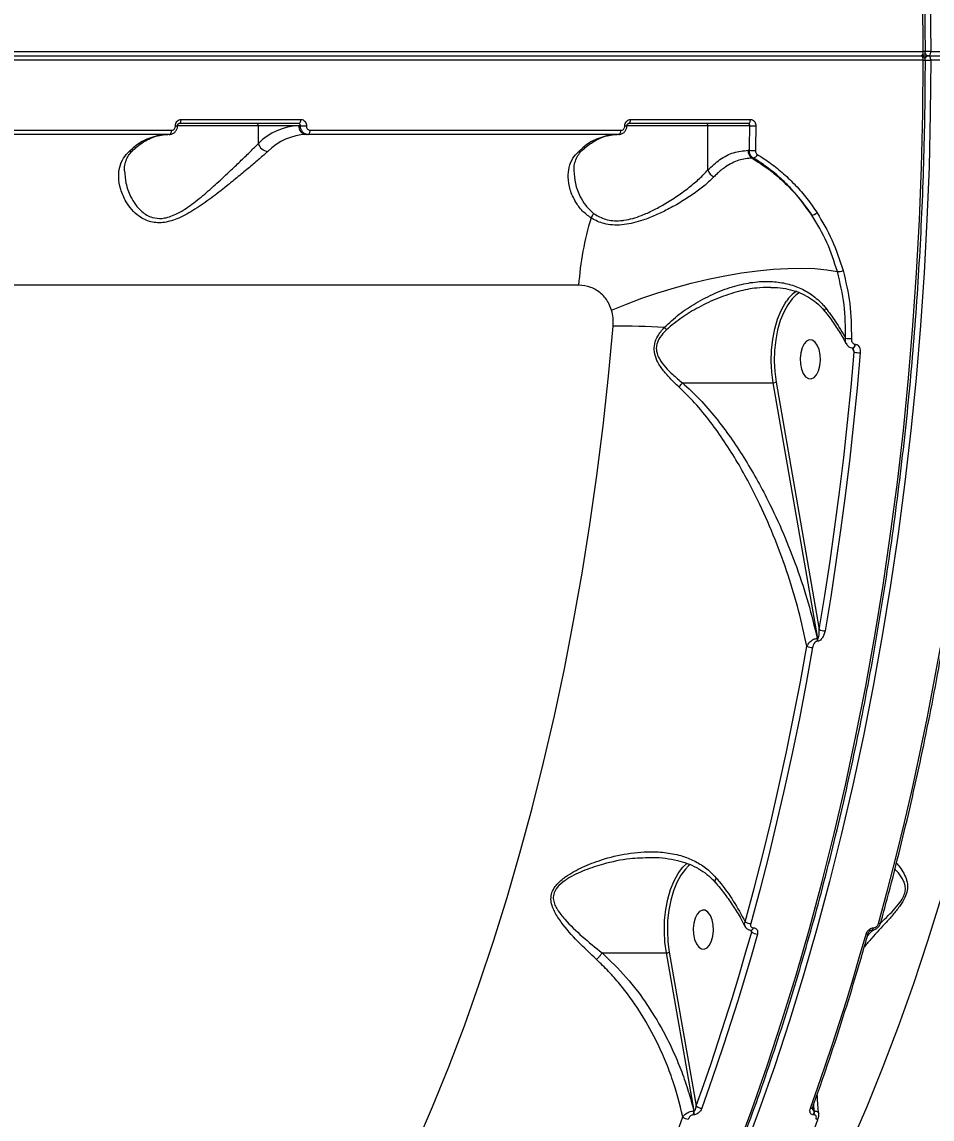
# Model space of a CAD drawing. Header units: millimetres. Extents: x -8327 to 9087, y -6583 to 5996.
# Drawn here: x 4503.6 to 4711.9, y -15.4 to 235.7 of the extents above; entities that cross this region are included whole.
import ezdxf

# ---------------------------------------------------------------- set-up
doc = ezdxf.new("R2010")
doc.units = ezdxf.units.MM
for name, color, linetype in [('DIKOM_ОБЪЕКТ', 7, 'Continuous'), ('DIKOM_РАЗМЕР_ЗОНА', 7, 'Continuous'), ('DIKOM_РАЗМЕР_ОБЪЕКТА', 7, 'Continuous')]:
    doc.layers.add(name, color=color, linetype=linetype)
doc.styles.add('style1', font='arial.ttf', dxfattribs={"width": 0.8})
doc.dimstyles.new('1-50', dxfattribs={"dimtxt": 300, "dimasz": 200, "dimexe": 100, "dimexo": 0, "dimgap": 100, "dimtad": 1, "dimtxsty": 'style1', "dimcen": 200, "dimclrd": 7, "dimclre": 7, "dimclrt": 7, "dimadec": 1, "dimazin": 2, "dimtfac": 1, "dimtmove": 0, "dimatfit": 2, "dimfxl": 0, "dimlwd": 25, "dimlwe": 18, "dimarcsym": 0})

# ---------------------------------------------------------------- blocks, each defined once
blk = doc.blocks.new('*D9')
at = {"layer": 'Defpoints', "color": 0, "transparency": 16777216}
for p in [(7087.37, 843.9), (-4957.59, 227.93), (7087.37, -4838.64)]:
    blk.add_point(p, dxfattribs=at)
at = {"layer": 'DIKOM_РАЗМЕР_ОБЪЕКТА', "color": 7, "lineweight": 18, "transparency": 16777216}
for p, q in [((7087.37, 843.9), (7087.37, -4938.64)), ((-4957.59, 227.93), (-4957.59, -4938.64))]:
    blk.add_line(p, q, dxfattribs=at)
at = {"layer": 'DIKOM_РАЗМЕР_ОБЪЕКТА', "color": 7, "lineweight": 25, "transparency": 16777216}
blk.add_line((-4757.59, -4838.64), (6887.37, -4838.64), dxfattribs=at)
at = {"layer": 'DIKOM_РАЗМЕР_ОБЪЕКТА', "color": 7, "transparency": 16777216}
for points in [[(-4757.59, -4805.31), (-4757.59, -4871.97), (-4957.59, -4838.64)], [(6887.37, -4805.31), (6887.37, -4871.97), (7087.37, -4838.64)]]:
    blk.add_solid(points, dxfattribs=at)
at = {"layer": 'DIKOM_РАЗМЕР_ОБЪЕКТА', "color": 7, "transparency": 16777216, "insert": (4098.94, -4585.47), "char_height": 300, "attachment_point": 5, "style": 'style1'}
blk.add_mtext('12040', dxfattribs=at)
blk = doc.blocks.new('*D12')
at = {"layer": 'Defpoints', "color": 0, "transparency": 16777216}
for p in [(-6501.58, 227.93), (9087.37, 227.93), (9087.37, -6483.3)]:
    blk.add_point(p, dxfattribs=at)
at = {"layer": 'DIKOM_РАЗМЕР_ЗОНА', "color": 7, "lineweight": 18, "transparency": 16777216}
for p, q in [((-6501.58, 227.93), (-6501.58, -6583.3)), ((9087.37, 227.93), (9087.37, -6583.3))]:
    blk.add_line(p, q, dxfattribs=at)
at = {"layer": 'DIKOM_РАЗМЕР_ЗОНА', "color": 7, "lineweight": 25, "transparency": 16777216}
blk.add_line((-6301.58, -6483.3), (8887.37, -6483.3), dxfattribs=at)
at = {"layer": 'DIKOM_РАЗМЕР_ЗОНА', "color": 7, "transparency": 16777216}
for points in [[(-6301.58, -6449.97), (-6301.58, -6516.64), (-6501.58, -6483.3)], [(8887.37, -6449.97), (8887.37, -6516.64), (9087.37, -6483.3)]]:
    blk.add_solid(points, dxfattribs=at)
at = {"layer": 'DIKOM_РАЗМЕР_ЗОНА', "color": 7, "transparency": 16777216, "insert": (2981.2, -6230.13), "char_height": 300, "attachment_point": 5, "style": 'style1'}
blk.add_mtext('15500', dxfattribs=at)

msp = doc.modelspace()

# ---------------------------------------------------------------- linework, layer by layer
at = {"layer": 'DIKOM_ОБЪЕКТ', "color": 7, "linetype": 'Continuous', "lineweight": 15}
for p, q in [((4295.013, 228.931), (4709.882, 228.931)), ((4711.597, 228.931), (5126.465, 228.931)), ((4294.498, 227.928), (4709.367, 227.928)), ((4709.882, 226.926), (4295.013, 226.926)), ((4709.367, 227.928), (4711.081, 227.928)), ((4711.081, 227.928), (5125.95, 227.928)), ((5126.465, 226.926), (4711.597, 226.926)), ((4557.721, 211.928), (4539.162, 211.928)), ((4566.949, 212.428), (4539.519, 212.428)), ((4540.034, 213.394), (4567.464, 213.394)), ((4557.721, 207.878), (4557.721, 211.928)), ((4566.989, 211.928), (4557.721, 211.928)), ((4567.349, 211.928), (4566.989, 211.928)), ((4660.581, 211.928), (4642.022, 211.928)), ((4669.809, 212.428), (4642.379, 212.428)), ((4642.894, 213.394), (4670.323, 213.394)), ((4660.581, 201.827), (4660.581, 211.928)), ((4670.209, 211.928), (4660.581, 211.928)), ((4537.328, 209.928), (4466.183, 209.928)), ((4466.698, 210.888), (4537.843, 210.888)), ((4569.043, 209.928), (4568.703, 209.928)), ((4640.188, 209.928), (4569.043, 209.928)), ((4569.558, 210.888), (4640.703, 210.888)), ((4669.771, 206.315), (4670.079, 206.315)), ((4670.995, 204.531), (4670.711, 204.531)), ((4631.014, 175.426), (4331.005, 175.426)), ((4674.964, 174.913), (4674.765, 174.905)), ((4694.094, 160.115), (4693.67, 161.089)), ((4694.261, 161.909), (4694.336, 161.909)), ((4676.229, 153.276), (4686.069, 96.628)), ((4654.772, 153.117), (4675.556, 153.117)), ((4685.724, 94.587), (4675.556, 153.117)), ((4685.619, 94.587), (4685.724, 94.587)), ((4685.724, 93.948), (4685.619, 93.948)), ((4647.828, 44.359), (4647.486, 44.343)), ((4656.549, 42.828), (4656.153, 42.504)), ((4670.616, 27.385), (4670.42, 27.831)), ((4670.554, 27.798), (4670.582, 27.798)), ((4671.007, 28.323), (4671.035, 28.323)), ((4698.011, 27.798), (4698.039, 27.798)), ((4698.464, 28.323), (4698.492, 28.323)), ((4651.758, 22.737), (4657.918, -12.383)), ((4636.376, 22.576), (4651.085, 22.576)), ((4657.427, -13.579), (4651.085, 22.576)), ((4684.662, -12.473), (4684.856, -13.579)), ((4684.945, -13.579), (4684.827, -12.008)), ((4657.36, -14.478), (4657.271, -14.478)), ((4657.338, -13.579), (4657.427, -13.579)), ((4684.878, -14.478), (4684.789, -14.478)), ((4684.856, -13.579), (4684.945, -13.579))]:
    msp.add_line(p, q, dxfattribs=at)
at = {"layer": 'DIKOM_ОБЪЕКТ', "color": 7, "linetype": 'Continuous', "lineweight": 15, "flags": 128}
for points in [[(4709.882, 228.931), (4709.776, 241.118)], [(4711.49, 241.118), (4711.597, 228.931)], [(4709.367, 227.928), (4709.468, 227.948), (4709.565, 228.005), (4709.654, 228.098), (4709.732, 228.222), (4709.796, 228.374), (4709.843, 228.547), (4709.873, 228.735), (4709.882, 228.931)], [(4711.081, 227.928), (4711.182, 227.948), (4711.279, 228.005), (4711.368, 228.098), (4711.446, 228.222), (4711.51, 228.374), (4711.558, 228.547), (4711.587, 228.735), (4711.597, 228.931)], [(4666.959, -23.191), (4670.639, -13.316), (4674.17, -3.237), (4677.549, 7.036), (4680.773, 17.495), (4683.839, 28.131), (4686.745, 38.935), (4689.488, 49.899), (4692.067, 61.013), (4694.477, 72.267), (4696.719, 83.652), (4698.79, 95.159), (4700.688, 106.778), (4702.412, 118.498), (4703.959, 130.311), (4705.329, 142.206), (4706.521, 154.174), (4707.534, 166.203), (4708.366, 178.285), (4709.018, 190.408), (4709.488, 202.563), (4709.776, 214.739), (4709.882, 226.926)], [(4711.597, 226.926), (4711.49, 214.739), (4711.202, 202.563), (4710.732, 190.408), (4710.081, 178.285), (4709.248, 166.203), (4708.236, 154.174), (4707.044, 142.206), (4705.673, 130.311), (4704.126, 118.498), (4702.402, 106.778), (4700.504, 95.159), (4698.434, 83.652), (4696.192, 72.267), (4693.781, 61.013), (4691.203, 49.899), (4688.459, 38.935), (4685.553, 28.131), (4682.487, 17.495), (4679.263, 7.036), (4675.884, -3.237), (4672.353, -13.316), (4668.673, -23.191)], [(4709.882, 226.926), (4709.873, 227.122), (4709.843, 227.31), (4709.796, 227.483), (4709.732, 227.635), (4709.654, 227.759), (4709.565, 227.852), (4709.468, 227.909), (4709.367, 227.928)], [(4711.597, 226.926), (4711.587, 227.122), (4711.558, 227.31), (4711.51, 227.483), (4711.446, 227.635), (4711.368, 227.759), (4711.279, 227.852), (4711.182, 227.909), (4711.081, 227.928)], [(4539.519, 212.428), (4539.618, 212.447), (4539.712, 212.501), (4539.8, 212.59), (4539.877, 212.709), (4539.941, 212.855), (4539.99, 213.022), (4540.021, 213.204), (4540.034, 213.394)], [(4566.949, 212.428), (4567.047, 212.447), (4567.142, 212.501), (4567.229, 212.59), (4567.307, 212.709), (4567.371, 212.855), (4567.419, 213.022), (4567.451, 213.204), (4567.464, 213.394)], [(4642.379, 212.428), (4642.478, 212.447), (4642.573, 212.501), (4642.66, 212.59), (4642.737, 212.709), (4642.801, 212.855), (4642.85, 213.022), (4642.881, 213.204), (4642.894, 213.394)], [(4669.809, 212.428), (4669.907, 212.447), (4670.002, 212.501), (4670.089, 212.59), (4670.167, 212.709), (4670.231, 212.855), (4670.279, 213.022), (4670.311, 213.204), (4670.323, 213.394)], [(4670.079, 206.315), (4670.098, 207.017), (4670.115, 207.718), (4670.133, 208.42), (4670.149, 209.122), (4670.165, 209.823), (4670.18, 210.525), (4670.195, 211.227), (4670.209, 211.928)], [(4671.581, 211.89), (4671.567, 211.187), (4671.552, 210.483), (4671.537, 209.78), (4671.521, 209.077), (4671.504, 208.373), (4671.487, 207.67), (4671.469, 206.967), (4671.451, 206.264)], [(4537.328, 209.928), (4537.426, 209.947), (4537.52, 210.001), (4537.608, 210.089), (4537.685, 210.207), (4537.749, 210.352), (4537.798, 210.518), (4537.829, 210.699), (4537.843, 210.888)], [(4569.043, 209.928), (4569.141, 209.947), (4569.235, 210.001), (4569.323, 210.089), (4569.4, 210.207), (4569.464, 210.352), (4569.513, 210.518), (4569.544, 210.699), (4569.558, 210.888)], [(4640.188, 209.928), (4640.286, 209.947), (4640.38, 210.001), (4640.468, 210.089), (4640.545, 210.207), (4640.609, 210.352), (4640.658, 210.518), (4640.689, 210.699), (4640.703, 210.888)], [(4638.547, 169.723), (4641.928, 171.129), (4645.476, 172.462), (4649.158, 173.707), (4652.935, 174.853), (4656.771, 175.888), (4660.628, 176.802), (4664.469, 177.586), (4668.254, 178.232), (4671.948, 178.734), (4675.512, 179.086), (4678.913, 179.286), (4682.116, 179.332), (4685.089, 179.223), (4687.805, 178.959), (4690.235, 178.544)], [(4681.568, 173.742), (4681.038, 173.382), (4680.624, 173.044)], [(4675.556, 153.117), (4675.23, 155.559), (4675.099, 158.069), (4675.167, 160.589), (4675.432, 163.059), (4675.888, 165.422), (4676.524, 167.622), (4677.325, 169.608), (4678.273, 171.334), (4678.569, 171.775)], [(4680.624, 173.044), (4679.901, 172.324), (4678.862, 170.942), (4677.943, 169.268), (4677.166, 167.342), (4676.549, 165.208), (4676.108, 162.917), (4675.851, 160.522), (4675.785, 158.079), (4675.912, 155.645), (4676.229, 153.276)], [(4593.741, -21.555), (4597.59, -12.617), (4601.297, -3.454), (4604.859, 5.923), (4608.272, 15.507), (4611.532, 25.289), (4614.638, 35.259), (4617.585, 45.409), (4620.371, 55.728), (4622.995, 66.207), (4625.452, 76.837), (4627.741, 87.608), (4629.86, 98.509), (4631.807, 109.53), (4633.58, 120.662), (4635.177, 131.893), (4636.597, 143.214), (4637.838, 154.613), (4638.9, 166.081)], [(4682.016, 156.219), (4682.424, 155.212), (4682.961, 154.469), (4683.585, 154.051), (4684.244, 153.99), (4684.885, 154.292), (4685.456, 154.932), (4685.911, 155.859), (4686.213, 156.997), (4686.338, 158.255), (4686.276, 159.53), (4686.03, 160.719), (4685.623, 161.726), (4685.085, 162.469), (4684.462, 162.888), (4683.803, 162.949), (4683.162, 162.647), (4682.591, 162.006), (4682.135, 161.079), (4681.833, 159.941), (4681.708, 158.683), (4681.771, 157.408), (4682.016, 156.219)], [(4693.755, 161.066), (4693.891, 161.103), (4694.025, 161.217), (4694.137, 161.401), (4694.218, 161.638), (4694.261, 161.909)], [(4686.069, 96.628), (4687.35, 104.42), (4688.553, 112.259), (4689.676, 120.143), (4690.72, 128.067), (4691.684, 136.03), (4692.568, 144.027), (4693.371, 152.057), (4694.094, 160.115)], [(4695.459, 159.953), (4694.735, 151.876), (4693.93, 143.827), (4693.044, 135.81), (4692.078, 127.829), (4691.031, 119.885), (4689.905, 111.983), (4688.7, 104.125), (4687.416, 96.314)], [(4669.121, 29.734), (4671.176, 37.356), (4673.15, 45.058), (4675.043, 52.837), (4676.853, 60.69), (4678.579, 68.613), (4680.222, 76.604), (4681.779, 84.658), (4683.251, 92.773)], [(4684.558, 92.474), (4683.083, 84.341), (4681.522, 76.269), (4679.876, 68.261), (4678.146, 60.32), (4676.332, 52.45), (4674.435, 44.653), (4672.456, 36.934), (4670.396, 29.295)], [(4699.643, 29.295), (4701.702, 36.934), (4703.681, 44.653), (4705.578, 52.45), (4707.392, 60.32), (4709.122, 68.261), (4710.768, 76.269), (4712.329, 84.341), (4713.804, 92.474)], [(4654.098, 41.234), (4654.875, 42.218), (4655.85, 43.155)], [(4651.085, 22.576), (4650.759, 25.018), (4650.628, 27.528), (4650.696, 30.048), (4650.961, 32.518), (4651.417, 34.881), (4652.053, 37.081), (4652.854, 39.067), (4653.802, 40.793), (4654.098, 41.234)], [(4656.153, 42.504), (4655.431, 41.784), (4654.391, 40.402), (4653.472, 38.728), (4652.695, 36.802), (4652.078, 34.669), (4651.637, 32.378), (4651.38, 29.983), (4651.314, 27.539), (4651.441, 25.105), (4651.758, 22.737)], [(4713.983, 35.259), (4710.878, 25.289), (4707.617, 15.507), (4704.205, 5.923), (4700.643, -3.454), (4696.936, -12.617), (4693.086, -21.555), (4689.098, -30.261), (4684.975, -38.727), (4680.721, -46.946), (4676.34, -54.908), (4671.836, -62.607), (4667.213, -70.036), (4662.475, -77.188), (4657.627, -84.055), (4652.674, -90.633), (4647.62, -96.914), (4642.469, -102.893), (4637.906, -107.853)], [(4657.545, 25.678), (4657.953, 24.672), (4658.49, 23.929), (4659.114, 23.51), (4659.773, 23.449), (4660.414, 23.751), (4660.985, 24.391), (4661.44, 25.318), (4661.743, 26.457), (4661.867, 27.714), (4661.805, 28.989), (4661.559, 30.178), (4661.152, 31.185), (4660.614, 31.928), (4659.991, 32.347), (4659.332, 32.408), (4658.691, 32.106), (4658.12, 31.466), (4657.664, 30.539), (4657.362, 29.4), (4657.237, 28.143), (4657.3, 26.868), (4657.545, 25.678)], [(4700.153, 29.502), (4700.148, 29.488), (4700.105, 29.422), (4700.029, 29.368), (4699.925, 29.328), (4699.794, 29.304), (4699.643, 29.295)], [(4657.918, -12.383), (4659.629, -7.566), (4661.306, -2.703), (4662.947, 2.205), (4664.553, 7.157), (4666.123, 12.152), (4667.657, 17.189), (4669.155, 22.267), (4670.616, 27.385)], [(4671.925, 26.907), (4670.46, 21.776), (4668.959, 16.686), (4667.421, 11.637), (4665.848, 6.63), (4664.238, 1.666), (4662.593, -3.254), (4660.912, -8.128), (4659.197, -12.957)], [(4684.055, -12.957), (4685.77, -8.128), (4687.451, -3.254), (4689.096, 1.666), (4690.705, 6.63), (4692.279, 11.637), (4693.817, 16.686), (4695.318, 21.776), (4696.783, 26.907)]]:
    msp.add_lwpolyline(points, dxfattribs=at)
at = {"layer": 'DIKOM_ОБЪЕКТ', "color": 7, "linetype": 'Continuous', "lineweight": 15}
for centre, radius, start, end in [((4709.367, 228.928), 1, 270, 0.07043), ((4710.036, 192.035), 36.897, 89.48614, 90.23921), ((4711.538, -132.082), 361.013, 89.99064, 90.20844), ((4711.121, 228.796), 0.869, 196.88273, 267.35476), ((4709.367, 226.928), 1, 16.56023, 90), ((4710.028, 267.082), 40.157, 269.79136, 270.48329), ((4711.121, 227.061), 0.869, 92.64726, 163.11526), ((4709.367, 226.928), 1, 359.92957, 16.56023), ((4711.625, 654.998), 428.072, 269.83161, 269.99618), ((4538.87, 214.334), 2.449, 266.48811, 277.86191), ((4557.254, 211.962), 0.468, 355.93056, 85.25515), ((4567.487, 198.159), 13.779, 92.07305, 135.13931), ((4568.858, 211.796), 1.874, 175.93866, 265.26196), ((4568.672, 234.805), 22.915, 266.68997, 270.12194), ((4641.73, 214.351), 2.465, 266.52197, 277.82591), ((4660.114, 211.962), 0.469, 355.95851, 85.2587), ((4671.532, 234.8), 22.909, 266.68954, 270.12238), ((4537.462, 196.816), 13.121, 92.07153, 135.14175), ((4569.178, 196.815), 13.122, 92.07292, 135.14036), ((4640.323, 196.815), 13.122, 92.07173, 135.14042), ((4528.197, 207.385), 1.314, 268.44877, 311.6925), ((4560.028, 208.441), 2.375, 193.71532, 266.34058), ((4631.057, 207.384), 1.314, 268.4399, 311.70137), ((4671.826, 206.258), 2.056, 178.40849, 237.13952), ((4671.402, 223.241), 16.977, 265.53049, 270.16415), ((4670.665, 205.79), 1.302, 284.68989, 341.13934), ((4663.002, 202.553), 2.528, 196.70234, 246.18841), ((4631.628, 192.747), 2.936, 319.37095, 342.83516), ((4684.233, 193.372), 1.893, 274.7982, 314.91044), ((4698.385, 170.965), 67.519, 162.88507, 176.21141), ((4690.374, 181.247), 2.706, 267.06874, 295.29737), ((4685.699, 167.014), 8.573, 124.12614, 146.26773), ((4638.472, -61.748), 227.829, 86.94611, 89.89243), ((4626.522, 141.408), 34.251, 44.10153, 45.31028), ((4693.063, 167.998), 4.795, 258.57746, 274.54873), ((4693.492, 161.832), 0.848, 295.62035, 5.19998), ((4695.415, 165.418), 5.465, 256.01409, 270.46785), ((4675.572, 154.545), 1.428, 269.35825, 297.37228), ((4687.384, 99.226), 2.911, 243.16364, 270.63102), ((4683.753, 94.267), 1.893, 350.28945, 9.71055), ((4683.858, 94.267), 1.893, 350.28945, 9.71055), ((4684.545, 95.42), 2.946, 243.96427, 270.26231), ((4670.399, 31.38), 2.084, 232.15673, 269.91323), ((4670.411, 28.378), 0.598, 284.14374, 354.69763), ((4670.447, 28.375), 0.59, 282.55094, 354.97545), ((4697.873, 28.376), 0.593, 283.12884, 354.87684), ((4697.898, 28.378), 0.597, 283.91774, 354.74528), ((4671.914, 28.908), 2.002, 229.5402, 270.30189), ((4696.876, 27.409), 0.511, 259.51822, 324.86703), ((4651.101, 23.995), 1.419, 269.37822, 297.58491), ((4659.202, -11.232), 1.725, 221.87883, 269.81211), ((4228.175, 139.293), 453.689, 330.98856, 340.13035), ((4656.117, -13.693), 1.752, 223.8952, 269.39798), ((4655.558, -13.898), 1.808, 341.29865, 10.18255), ((4655.648, -13.899), 1.807, 341.30278, 10.20862), ((4684.135, -12.443), 0.52, 261.13319, 327.464), ((4683.078, -13.899), 1.807, 341.30278, 10.20862), ((4683.165, -13.898), 1.808, 341.29865, 10.18255), ((4685.422, -14.923), 0.527, 261.65022, 327.17772)]:
    msp.add_arc(centre, radius, start, end, dxfattribs=at)
for points, knots in [([(4710.367, 228.93), (4710.36, 230.95), (4710.34, 236.81), (4710.182, 246.505), (4709.84, 258.003), (4709.333, 269.48), (4708.664, 280.925), (4707.834, 292.33), (4706.843, 303.687), (4705.692, 314.986), (4704.382, 326.221), (4702.912, 337.382), (4701.286, 348.46), (4699.504, 359.448), (4697.567, 370.337), (4695.477, 381.119), (4693.235, 391.787), (4690.843, 402.331), (4688.302, 412.744), (4685.615, 423.018), (4682.784, 433.146), (4679.81, 443.12), (4676.697, 452.932), (4673.446, 462.575), (4670.059, 472.042), (4666.539, 481.325), (4662.889, 490.418), (4659.112, 499.314), (4655.21, 508.007), (4651.186, 516.488), (4647.042, 524.753), (4642.784, 532.796), (4638.412, 540.609), (4633.932, 548.187), (4629.344, 555.524), (4624.655, 562.615), (4619.866, 569.455), (4614.981, 576.037), (4610.005, 582.358), (4604.94, 588.413), (4599.79, 594.196), (4594.56, 599.703), (4589.253, 604.93), (4583.874, 609.874), (4578.426, 614.529), (4572.913, 618.894), (4567.34, 622.963), (4561.711, 626.734), (4556.031, 630.209), (4550.301, 633.361), (4545.683, 635.7), (4542.962, 636.877), (4542.179, 637.215)], [0, 0, 0, 0, 0.010755, 0.031188, 0.0516215, 0.072055, 0.0924886, 0.1129222, 0.1333561, 0.15379, 0.1742241, 0.1946586, 0.2150931, 0.2355279, 0.2559631, 0.2763985, 0.2968344, 0.3172704, 0.337707, 0.358144, 0.3785814, 0.3990193, 0.4194576, 0.4398965, 0.460336, 0.480776, 0.5012165, 0.5216576, 0.5420995, 0.5625418, 0.5829848, 0.6034283, 0.6238724, 0.644317, 0.6647621, 0.6852074, 0.705653, 0.7260987, 0.7465444, 0.7669897, 0.7874344, 0.807878, 0.8283206, 0.8487614, 0.8692003, 0.8896364, 0.9100693, 0.9304985, 0.9509233, 0.9713432, 0.9917581, 1, 1, 1, 1]), ([(4542.043, -181.425), (4542.602, -181.186), (4545.099, -180.122), (4549.496, -177.921), (4555.229, -174.816), (4560.912, -171.385), (4566.546, -167.659), (4572.124, -163.633), (4577.643, -159.313), (4583.099, -154.7), (4588.487, -149.799), (4593.803, -144.614), (4599.043, -139.147), (4604.204, -133.405), (4609.28, -127.39), (4614.269, -121.108), (4619.167, -114.564), (4623.97, -107.761), (4628.673, -100.707), (4633.275, -93.405), (4637.771, -85.861), (4642.159, -78.082), (4646.434, -70.073), (4650.594, -61.839), (4654.635, -53.388), (4658.555, -44.726), (4662.351, -35.859), (4666.02, -26.794), (4669.558, -17.537), (4672.965, -8.096), (4676.236, 1.522), (4679.37, 11.31), (4682.364, 21.261), (4685.215, 31.368), (4687.923, 41.621), (4690.485, 52.015), (4692.899, 62.541), (4695.163, 73.191), (4697.275, 83.957), (4699.234, 94.832), (4701.039, 105.806), (4702.687, 116.872), (4704.179, 128.022), (4705.513, 139.246), (4706.687, 150.537), (4707.701, 161.886), (4708.554, 173.285), (4709.246, 184.725), (4709.776, 196.197), (4710.142, 207.693), (4710.331, 217.94), (4710.357, 224.353), (4710.367, 226.927)], [0, 0, 0, 0, 0.0058768, 0.0262676, 0.0466644, 0.067067, 0.0874749, 0.1078876, 0.128305, 0.148726, 0.1691503, 0.1895772, 0.2100064, 0.2304375, 0.2508696, 0.2713031, 0.291737, 0.3121714, 0.332606, 0.3530406, 0.3734749, 0.393909, 0.4143428, 0.4347759, 0.4552087, 0.4756411, 0.4960729, 0.5165039, 0.5369346, 0.5573646, 0.5777942, 0.5982231, 0.6186517, 0.6390796, 0.6595072, 0.6799343, 0.700361, 0.7207873, 0.7412133, 0.7616388, 0.7820642, 0.8024891, 0.8229139, 0.8433384, 0.8637627, 0.8841868, 0.9046108, 0.9250347, 0.9454585, 0.9658821, 0.9863058, 1, 1, 1, 1]), ([(4537.361, 209.948), (4537.413, 209.943), (4537.684, 209.92), (4538.167, 210.106), (4538.713, 210.518), (4539.073, 211.13), (4539.234, 211.633), (4539.2, 211.895), (4539.198, 211.91)], [0, 0, 0, 0, 0.0530896, 0.2781776, 0.5037494, 0.7375309, 0.9841275, 1, 1, 1, 1]), ([(4537.843, 210.888), (4537.939, 210.899), (4538.132, 210.921), (4538.393, 211.094), (4538.592, 211.348), (4538.7, 211.63), (4538.715, 211.816), (4538.72, 211.89)], [0, 0, 0, 0, 0.2142065, 0.4286083, 0.6431704, 0.8580666, 1, 1, 1, 1]), ([(4538.72, 211.89), (4538.729, 212.001), (4538.75, 212.281), (4538.912, 212.704), (4539.21, 213.085), (4539.6, 213.344), (4539.889, 213.377), (4540.034, 213.394)], [0, 0, 0, 0, 0.1418337, 0.3566896, 0.5713514, 0.7856887, 1, 1, 1, 1]), ([(4539.209, 211.909), (4539.21, 211.939), (4539.21, 212.026), (4539.25, 212.163), (4539.319, 212.294), (4539.4, 212.381), (4539.48, 212.426), (4539.505, 212.43), (4539.521, 212.428), (4539.522, 212.428)], [0, 0, 0, 0, 0.0835413, 0.2335026, 0.3871872, 0.5495828, 0.7301835, 0.9908112, 1, 1, 1, 1]), ([(4567.349, 211.928), (4567.348, 211.985), (4567.345, 212.097), (4567.279, 212.247), (4567.177, 212.36), (4567.059, 212.42), (4566.98, 212.426), (4566.949, 212.428)], [0, 0, 0, 0, 0.215479, 0.430668, 0.6452041, 0.8595199, 1, 1, 1, 1]), ([(4569.043, 209.928), (4568.917, 209.938), (4568.6, 209.962), (4568.12, 210.202), (4567.689, 210.654), (4567.4, 211.254), (4567.366, 211.704), (4567.349, 211.928)], [0, 0, 0, 0, 0.1407394, 0.355459, 0.5702727, 0.7851447, 1, 1, 1, 1]), ([(4567.464, 213.394), (4567.558, 213.387), (4567.796, 213.368), (4568.154, 213.188), (4568.475, 212.848), (4568.688, 212.397), (4568.71, 212.059), (4568.721, 211.89)], [0, 0, 0, 0, 0.1406439, 0.3550729, 0.569897, 0.784881, 1, 1, 1, 1]), ([(4568.721, 211.89), (4568.728, 211.778), (4568.743, 211.552), (4568.884, 211.251), (4569.098, 211.025), (4569.336, 210.905), (4569.495, 210.893), (4569.558, 210.888)], [0, 0, 0, 0, 0.2151648, 0.4301489, 0.6450048, 0.8595357, 1, 1, 1, 1]), ([(4640.221, 209.948), (4640.273, 209.943), (4640.545, 209.92), (4641.027, 210.107), (4641.573, 210.518), (4641.934, 211.13), (4642.093, 211.632), (4642.06, 211.895), (4642.058, 211.91)], [0, 0, 0, 0, 0.0530931, 0.2781226, 0.50377, 0.7375254, 0.984138, 1, 1, 1, 1]), ([(4640.703, 210.888), (4640.799, 210.899), (4640.992, 210.921), (4641.253, 211.094), (4641.452, 211.348), (4641.56, 211.63), (4641.575, 211.816), (4641.58, 211.89)], [0, 0, 0, 0, 0.2143398, 0.4285972, 0.6431635, 0.8580638, 1, 1, 1, 1]), ([(4641.58, 211.89), (4641.589, 212.001), (4641.61, 212.281), (4641.772, 212.704), (4642.07, 213.085), (4642.46, 213.344), (4642.749, 213.377), (4642.894, 213.394)], [0, 0, 0, 0, 0.1418396, 0.3567476, 0.5713428, 0.7857659, 1, 1, 1, 1]), ([(4642.069, 211.909), (4642.07, 211.939), (4642.07, 212.026), (4642.11, 212.163), (4642.178, 212.294), (4642.26, 212.381), (4642.34, 212.426), (4642.365, 212.43), (4642.381, 212.428), (4642.382, 212.428)], [0, 0, 0, 0, 0.0835377, 0.2335445, 0.3871971, 0.5495032, 0.7301943, 0.9907052, 1, 1, 1, 1]), ([(4670.209, 211.928), (4670.208, 211.985), (4670.205, 212.097), (4670.14, 212.247), (4670.037, 212.36), (4669.919, 212.42), (4669.84, 212.426), (4669.809, 212.428)], [0, 0, 0, 0, 0.215474, 0.4305805, 0.6453351, 0.859541, 1, 1, 1, 1]), ([(4670.323, 213.394), (4670.418, 213.387), (4670.656, 213.368), (4671.015, 213.188), (4671.335, 212.848), (4671.548, 212.398), (4671.57, 212.059), (4671.581, 211.89)], [0, 0, 0, 0, 0.1406114, 0.3551106, 0.5698819, 0.7848966, 1, 1, 1, 1]), ([(4529.075, 206.407), (4529.344, 206.646), (4530.13, 207.344), (4531.457, 208.283), (4533.055, 209.127), (4534.672, 209.681), (4535.983, 209.905), (4536.758, 209.923), (4536.988, 209.928)], [0, 0, 0, 0, 0.10339797, 0.30191591, 0.50174721, 0.70475252, 0.91245791, 1, 1, 1, 1]), ([(4631.935, 206.407), (4632.204, 206.646), (4632.99, 207.344), (4634.317, 208.283), (4635.915, 209.127), (4637.532, 209.681), (4638.843, 209.905), (4639.618, 209.923), (4639.848, 209.928)], [0, 0, 0, 0, 0.10339249, 0.30191001, 0.50173546, 0.70474666, 0.91245794, 1, 1, 1, 1]), ([(4559.877, 206.071), (4559.259, 205.515), (4558.023, 204.404), (4555.69, 202.427), (4553.149, 200.305), (4550.222, 197.929), (4546.934, 195.349), (4543.297, 192.79), (4539.715, 190.756), (4536.757, 189.803), (4534.625, 189.685), (4533.08, 189.897), (4531.664, 190.42), (4530.14, 191.341), (4528.675, 192.72), (4527.192, 194.821), (4526.082, 197.374), (4525.636, 200.092), (4525.903, 202.5), (4526.687, 204.489), (4527.697, 205.573), (4528.161, 206.071)], [0, 0, 0, 0, 0.0554752, 0.111026, 0.166497, 0.2220071, 0.2900222, 0.3579637, 0.4226765, 0.477405, 0.5052453, 0.5330936, 0.5627108, 0.5923739, 0.640429, 0.6885818, 0.7603258, 0.8320617, 0.8909994, 0.9498665, 1, 1, 1, 1]), ([(4527.09, 201.64), (4527.086, 201.69), (4527.038, 202.266), (4527.217, 203.26), (4527.632, 204.536), (4528.246, 205.569), (4528.826, 206.145), (4529.087, 206.403)], [0, 0, 0, 0, 0.026094, 0.2985445, 0.570515, 0.8073998, 1, 1, 1, 1]), ([(4527.091, 201.64), (4527.151, 200.682), (4527.275, 198.73), (4528.241, 196.087), (4529.514, 193.878), (4530.797, 192.429), (4532.15, 191.451), (4533.632, 190.799), (4535.072, 190.656), (4536.519, 190.848), (4537.708, 191.178), (4539.844, 192.122), (4542.617, 193.967), (4545.885, 196.64), (4548.857, 199.34), (4551.516, 201.825), (4553.838, 204.047), (4555.985, 206.12), (4557.142, 207.292), (4557.721, 207.878)], [0, 0, 0, 0, 0.0848992, 0.1730653, 0.2309173, 0.2886274, 0.323067, 0.3574262, 0.4073204, 0.4206091, 0.4522229, 0.4839027, 0.560756, 0.6437058, 0.7267738, 0.7952569, 0.863697, 0.9318937, 1, 1, 1, 1]), ([(4633.856, 190.835), (4633.149, 191.357), (4631.732, 192.404), (4630.137, 194.68), (4628.962, 197.295), (4628.5, 200.02), (4628.747, 202.437), (4629.523, 204.455), (4630.545, 205.557), (4631.021, 206.071)], [0, 0, 0, 0, 0.1281516, 0.2567396, 0.4268175, 0.5968776, 0.7373114, 0.8775725, 1, 1, 1, 1]), ([(4629.961, 201.587), (4629.968, 202), (4629.982, 202.917), (4630.337, 204.187), (4630.965, 205.332), (4631.517, 206.063), (4631.911, 206.376), (4631.945, 206.403)], [0, 0, 0, 0, 0.2204966, 0.4894623, 0.7558634, 0.9789938, 1, 1, 1, 1]), ([(4660.581, 201.827), (4661.496, 202.673), (4663.379, 204.415), (4666.492, 205.989), (4668.668, 206.206), (4669.771, 206.315)], [0, 0, 0, 0, 0.317514, 0.6539178, 1, 1, 1, 1]), ([(4670.995, 204.531), (4670.951, 204.559), (4670.739, 204.694), (4670.416, 205.042), (4670.127, 205.64), (4670.095, 206.09), (4670.079, 206.315)], [0, 0, 0, 0, 0.0806307, 0.3870213, 0.6935654, 1, 1, 1, 1]), ([(4671.451, 206.264), (4671.457, 206.151), (4671.47, 205.925), (4671.61, 205.626), (4671.77, 205.451), (4671.874, 205.384), (4671.896, 205.37)], [0, 0, 0, 0, 0.3066961, 0.6132772, 0.9194867, 1, 1, 1, 1]), ([(4670.711, 204.531), (4669.69, 204.435), (4667.618, 204.24), (4664.941, 202.833), (4663.079, 201.352), (4662.226, 200.488), (4661.982, 200.24)], [0, 0, 0, 0, 0.3362351, 0.6822346, 0.9087887, 1, 1, 1, 1]), ([(4670.711, 204.531), (4671.948, 203.74), (4674.436, 202.15), (4677.972, 199.132), (4681.372, 195.632), (4683.381, 192.873), (4684.392, 191.486)], [0, 0, 0, 0, 0.2373873, 0.4771585, 0.7370129, 1, 1, 1, 1]), ([(4684.392, 191.486), (4682.904, 193.547), (4680.65, 196.669), (4677.01, 200.162), (4674.099, 202.552), (4672.02, 203.878), (4670.995, 204.531)], [0, 0, 0, 0, 0.3951657, 0.598673, 0.8021786, 1, 1, 1, 1]), ([(4671.896, 205.37), (4672.942, 204.701), (4675.033, 203.364), (4677.956, 200.977), (4680.716, 198.301), (4683.292, 195.338), (4684.811, 193.133), (4685.57, 192.031)], [0, 0, 0, 0, 0.1976808, 0.3953862, 0.5930912, 0.7965446, 1, 1, 1, 1]), ([(4629.94, 201.653), (4630.007, 200.678), (4630.144, 198.698), (4631.16, 195.964), (4632.533, 193.573), (4633.794, 192.45), (4634.433, 191.88)], [0, 0, 0, 0, 0.2831012, 0.5754391, 0.7847475, 1, 1, 1, 1]), ([(4634.433, 191.88), (4634.574, 191.782), (4635.476, 191.154), (4637.045, 190.446), (4639.234, 190.142), (4640.549, 190.188), (4641.936, 190.368), (4643.398, 190.691), (4645.648, 191.458), (4648.084, 192.557), (4650.859, 194.078), (4653.663, 195.859), (4656.375, 197.855), (4658.764, 199.866), (4659.975, 201.173), (4660.581, 201.827)], [0, 0, 0, 0, 0.0201009, 0.1287329, 0.1863557, 0.2439907, 0.2548504, 0.3176647, 0.3805798, 0.4675411, 0.5546221, 0.6653697, 0.7761657, 0.8880924, 1, 1, 1, 1]), ([(4661.982, 200.24), (4661.338, 199.617), (4660.052, 198.369), (4657.503, 196.448), (4654.6, 194.545), (4651.594, 192.85), (4648.616, 191.41), (4645.996, 190.373), (4643.578, 189.658), (4641.398, 189.245), (4639.261, 189.148), (4636.769, 189.443), (4635.006, 190.137), (4634.01, 190.741), (4633.856, 190.835)], [0, 0, 0, 0, 0.1101021, 0.2202155, 0.3292857, 0.438311, 0.5249629, 0.6115156, 0.6753389, 0.739098, 0.8039984, 0.8688913, 0.979733, 1, 1, 1, 1]), ([(4690.235, 178.544), (4689.504, 180.816), (4688.024, 185.413), (4685.612, 189.446), (4684.392, 191.486)], [0, 0, 0, 0, 0.4941595, 1, 1, 1, 1]), ([(4685.57, 192.031), (4686.787, 189.995), (4689.251, 185.875), (4690.764, 181.177), (4691.53, 178.8)], [0, 0, 0, 0, 0.4941788, 1, 1, 1, 1]), ([(4692.113, 163.298), (4692.084, 165.868), (4692.024, 171.075), (4690.836, 176.034), (4690.235, 178.544)], [0, 0, 0, 0, 0.4937685, 1, 1, 1, 1]), ([(4691.53, 178.8), (4692.13, 176.299), (4693.346, 171.232), (4693.41, 165.911), (4693.443, 163.218)], [0, 0, 0, 0, 0.4937618, 1, 1, 1, 1]), ([(4650.61, 165.758), (4651.72, 166.805), (4653.944, 168.902), (4657.926, 171.459), (4662.192, 173.687), (4666.598, 175.292), (4670.888, 176.2), (4674.774, 176.401), (4678.334, 175.95), (4681.53, 174.948), (4684.452, 173.3), (4686.422, 171.586), (4687.371, 170.442), (4687.585, 170.186)], [0, 0, 0, 0, 0.1039352, 0.2080544, 0.3213672, 0.4346122, 0.5351305, 0.6355723, 0.7202636, 0.8048973, 0.8901564, 0.9753361, 1, 1, 1, 1]), ([(4638.547, 169.723), (4638.359, 170.242), (4637.832, 171.697), (4636.257, 173.621), (4633.839, 175.137), (4631.962, 175.329), (4631.014, 175.426)], [0, 0, 0, 0, 0.1529542, 0.4283698, 0.7114273, 1, 1, 1, 1]), ([(4674.765, 174.905), (4673.766, 174.894), (4671.382, 174.866), (4667.417, 174.032), (4662.948, 172.562), (4658.627, 170.509), (4654.581, 168.136), (4652.279, 166.214), (4651.118, 165.244)], [0, 0, 0, 0, 0.1201934, 0.2866897, 0.4714184, 0.6604338, 0.8286493, 1, 1, 1, 1]), ([(4674.96, 174.933), (4675.492, 174.931), (4676.843, 174.926), (4678.919, 174.581), (4681.136, 173.945), (4683.164, 173.017), (4684.982, 171.816), (4686.414, 170.597), (4687.143, 169.677), (4687.413, 169.336)], [0, 0, 0, 0, 0.1099356, 0.2787604, 0.4441629, 0.6031286, 0.7585702, 0.9104374, 1, 1, 1, 1]), ([(4638.9, 166.081), (4638.905, 166.139), (4638.955, 166.779), (4638.95, 168.033), (4638.683, 169.152), (4638.547, 169.723)], [0, 0, 0, 0, 0.0468104, 0.51427114, 1, 1, 1, 1]), ([(4687.461, 169.373), (4687.422, 169.422), (4687.332, 169.539), (4687.396, 169.827), (4687.511, 170.065), (4687.575, 170.169), (4687.585, 170.186)], [0, 0, 0, 0, 0.2985669, 0.7072385, 0.9545252, 1, 1, 1, 1]), ([(4687.413, 169.36), (4687.622, 169.106), (4688.56, 167.96), (4689.991, 165.858), (4691.379, 163.672), (4692.025, 162.402), (4692.196, 162.064)], [0, 0, 0, 0, 0.1077331, 0.485356, 0.8633665, 1, 1, 1, 1]), ([(4687.585, 170.186), (4688.327, 169.2), (4690.027, 166.943), (4691.361, 164.611), (4692.113, 163.298)], [0, 0, 0, 0, 0.4365698, 1, 1, 1, 1]), ([(4653.985, 152.116), (4653.262, 152.799), (4651.931, 154.053), (4650.208, 156.068), (4648.928, 158.037), (4648.228, 160.089), (4648.315, 162.06), (4649.131, 164.007), (4650.07, 165.119), (4650.61, 165.758)], [0, 0, 0, 0, 0.1839998, 0.3384143, 0.4956189, 0.6241626, 0.7374496, 0.8492043, 1, 1, 1, 1]), ([(4651.118, 165.244), (4650.573, 164.685), (4649.638, 163.727), (4648.852, 162.093), (4648.755, 160.971), (4648.905, 159.803), (4649.505, 158.362), (4650.837, 156.616), (4652.649, 154.841), (4654.021, 153.726), (4654.772, 153.117)], [0, 0, 0, 0, 0.1504011, 0.2579119, 0.3420741, 0.3655565, 0.4905022, 0.6488095, 0.8079301, 1, 1, 1, 1]), ([(4692.236, 162.087), (4692.213, 162.119), (4692.087, 162.301), (4692.031, 162.726), (4692.087, 163.118), (4692.113, 163.298)], [0, 0, 0, 0, 0.1046733, 0.5904451, 1, 1, 1, 1]), ([(4692.254, 162.072), (4692.325, 161.933), (4692.491, 161.607), (4692.943, 161.26), (4693.403, 161.062), (4693.678, 161.085), (4693.754, 161.092)], [0, 0, 0, 0, 0.2433953, 0.5722558, 0.8812563, 1, 1, 1, 1]), ([(4693.443, 163.218), (4693.45, 163.052), (4693.465, 162.723), (4693.628, 162.317), (4693.85, 162.051), (4694.068, 161.926), (4694.207, 161.914), (4694.261, 161.909)], [0, 0, 0, 0, 0.2717932, 0.5388301, 0.7375812, 0.8966133, 1, 1, 1, 1]), ([(4693.761, 161.081), (4693.758, 161.082), (4693.751, 161.086), (4693.788, 161.052), (4693.833, 160.988), (4693.853, 160.93), (4693.858, 160.915)], [0, 0, 0, 0, 0.1288205, 0.4927887, 0.8747979, 1, 1, 1, 1]), ([(4694.094, 160.115), (4694.067, 160.251), (4694.014, 160.522), (4693.91, 160.784), (4693.858, 160.915)], [0, 0, 0, 0, 0.5019128, 1, 1, 1, 1]), ([(4694.336, 161.909), (4694.454, 161.894), (4694.691, 161.864), (4695.019, 161.619), (4695.306, 161.193), (4695.475, 160.601), (4695.464, 160.158), (4695.459, 159.953)], [0, 0, 0, 0, 0.1523255, 0.3040613, 0.5080322, 0.7732405, 1, 1, 1, 1]), ([(4653.985, 152.116), (4654.012, 152.147), (4654.158, 152.312), (4654.446, 152.659), (4654.651, 152.952), (4654.765, 153.114)], [0, 0, 0, 0, 0.0926649, 0.4977824, 1, 1, 1, 1]), ([(4683.251, 92.773), (4682.656, 95.502), (4681.465, 100.961), (4679.005, 109.133), (4676.062, 117.255), (4672.285, 125.923), (4668.36, 133.372), (4664.473, 139.593), (4661.217, 144.165), (4657.764, 148.421), (4655.196, 150.932), (4653.985, 152.116)], [0, 0, 0, 0, 0.1269761, 0.253956, 0.3836719, 0.5133761, 0.674674, 0.7565627, 0.8384274, 0.9238203, 1, 1, 1, 1]), ([(4654.772, 153.117), (4654.771, 153.117), (4654.769, 153.116), (4654.766, 153.116), (4654.765, 153.115), (4654.765, 153.114)], [0, 0, 0, 0, 0.4122986, 0.7672029, 1, 1, 1, 1]), ([(4654.765, 153.114), (4656.107, 151.866), (4658.808, 149.355), (4662.43, 145.11), (4665.785, 140.654), (4668.87, 135.993), (4671.733, 131.159), (4674.809, 125.356), (4677.954, 118.574), (4681.012, 110.739), (4683.639, 102.735), (4684.959, 97.303), (4685.619, 94.587)], [0, 0, 0, 0, 0.0822816, 0.1655633, 0.2475168, 0.3294899, 0.4129259, 0.4963684, 0.6209044, 0.7454527, 0.8727286, 1, 1, 1, 1]), ([(4685.724, 94.587), (4685.738, 94.589), (4685.77, 94.594), (4685.823, 94.639), (4685.914, 94.783), (4686.086, 95.444), (4686.077, 96.098), (4686.069, 96.628)], [0, 0, 0, 0, 0.0232493, 0.0519518, 0.1042188, 0.273379, 1, 1, 1, 1]), ([(4687.416, 96.314), (4687.344, 96.004), (4687.207, 95.407), (4686.815, 94.674), (4686.404, 94.222), (4686.046, 93.991), (4685.831, 93.962), (4685.724, 93.948)], [0, 0, 0, 0, 0.3089077, 0.5923359, 0.76974, 0.8845086, 1, 1, 1, 1]), ([(4683.251, 92.773), (4683.377, 93.008), (4683.623, 93.471), (4684.199, 94.028), (4684.747, 94.365), (4685.212, 94.544), (4685.481, 94.572), (4685.619, 94.587)], [0, 0, 0, 0, 0.2736264, 0.5372372, 0.7207542, 0.8565589, 1, 1, 1, 1]), ([(4685.619, 93.948), (4685.55, 93.939), (4685.411, 93.921), (4685.185, 93.775), (4684.929, 93.493), (4684.689, 93.037), (4684.603, 92.668), (4684.558, 92.474)], [0, 0, 0, 0, 0.1189428, 0.2374028, 0.4122758, 0.6910022, 1, 1, 1, 1]), ([(4700.153, 29.502), (4700.641, 31.287), (4702.057, 36.464), (4704.291, 45.145), (4706.804, 55.582), (4709.167, 66.152), (4711.378, 76.843), (4713.069, 85.684), (4714.008, 90.969), (4714.302, 92.624)], [0, 0, 0, 0, 0.0879831, 0.2551499, 0.4223176, 0.5894814, 0.7566425, 0.9238006, 1, 1, 1, 1]), ([(4635.092, 21.072), (4633.641, 22.444), (4630.699, 25.223), (4627.483, 28.859), (4625.637, 31.638), (4624.875, 33.434), (4624.596, 34.89), (4624.821, 36.415), (4625.75, 38.081), (4626.964, 39.219), (4629.035, 40.762), (4631.933, 42.328), (4636.678, 44.145), (4642.192, 45.475), (4647.546, 45.892), (4652.1, 45.474), (4655.519, 44.591), (4658.505, 43.2), (4660.794, 41.6), (4662.012, 40.283), (4662.523, 39.731)], [0, 0, 0, 0, 0.09521, 0.1929568, 0.2447999, 0.2710696, 0.2981697, 0.3242898, 0.3503875, 0.3910746, 0.401942, 0.4719634, 0.5438069, 0.6393954, 0.7378506, 0.7988525, 0.8613621, 0.9113738, 0.9628375, 1, 1, 1, 1]), ([(4647.486, 44.343), (4645.894, 44.315), (4642.271, 44.252), (4637.205, 43.127), (4632.402, 41.618), (4629.496, 40.223), (4627.403, 38.848), (4626.208, 37.863), (4625.296, 36.361), (4625.137, 35.03), (4625.443, 33.815), (4625.853, 33.005), (4626.588, 31.79), (4628.368, 29.602), (4631.758, 26.316), (4634.836, 23.823), (4636.376, 22.576)], [0, 0, 0, 0, 0.10840692, 0.24673712, 0.34665914, 0.44620219, 0.46107826, 0.51550461, 0.54918035, 0.58272202, 0.61487627, 0.64723726, 0.65411146, 0.72606096, 0.86298256, 1, 1, 1, 1]), ([(4647.819, 44.458), (4647.876, 44.46), (4648.921, 44.493), (4650.88, 44.285), (4653.505, 43.832), (4655.874, 43.117), (4657.998, 42.176), (4659.932, 40.952), (4661.352, 39.806), (4662.029, 38.985), (4662.234, 38.737)], [0, 0, 0, 0, 0.0102704, 0.1881796, 0.3587961, 0.5021438, 0.6529417, 0.7995429, 0.9394543, 1, 1, 1, 1]), ([(4703.737, 43.109), (4703.849, 43.001), (4704.268, 42.599), (4705.019, 41.561), (4705.814, 40.136), (4706.296, 38.566), (4706.282, 36.901), (4705.715, 35.163), (4704.574, 33.317), (4703.087, 31.471), (4700.856, 28.968), (4698.511, 26.488), (4696.954, 24.652), (4696.404, 24.003)], [0, 0, 0, 0, 0.0378347, 0.1413064, 0.2445909, 0.3356313, 0.4004576, 0.4662248, 0.5395731, 0.6257362, 0.7142347, 0.8989821, 1, 1, 1, 1]), ([(4700.099, 29.43), (4700.406, 29.724), (4701.245, 30.526), (4702.68, 31.918), (4704.164, 33.558), (4705.263, 35.147), (4705.653, 36.219), (4705.819, 37.158), (4705.757, 38.294), (4705.047, 39.824), (4704.181, 41.013), (4703.533, 41.558), (4703.372, 41.694)], [0, 0, 0, 0, 0.073057, 0.1995623, 0.3254273, 0.426571, 0.5006391, 0.5152549, 0.6039302, 0.7331126, 0.9334252, 1, 1, 1, 1]), ([(4662.523, 39.731), (4662.509, 39.711), (4662.397, 39.549), (4662.238, 39.254), (4662.16, 38.931), (4662.245, 38.822), (4662.281, 38.775)], [0, 0, 0, 0, 0.0464899, 0.3750559, 0.7286624, 1, 1, 1, 1]), ([(4662.262, 38.768), (4663.003, 37.873), (4664.494, 36.072), (4666.442, 33.282), (4667.989, 30.809), (4668.765, 29.269), (4669.061, 28.683)], [0, 0, 0, 0, 0.2735334, 0.5505738, 0.8287938, 1, 1, 1, 1]), ([(4662.523, 39.731), (4662.747, 39.457), (4664.156, 37.741), (4666.574, 34.432), (4668.261, 31.32), (4669.121, 29.734)], [0, 0, 0, 0, 0.0849838, 0.5334624, 1, 1, 1, 1]), ([(4669.09, 28.695), (4669.037, 28.847), (4668.93, 29.157), (4669.057, 29.54), (4669.121, 29.734)], [0, 0, 0, 0, 0.4929913, 1, 1, 1, 1]), ([(4669.108, 28.695), (4669.124, 28.65), (4669.205, 28.414), (4669.562, 28.088), (4670.061, 27.82), (4670.419, 27.822), (4670.557, 27.823)], [0, 0, 0, 0, 0.0805585, 0.4166087, 0.774365, 1, 1, 1, 1]), ([(4670.396, 29.295), (4670.375, 29.181), (4670.334, 28.951), (4670.419, 28.647), (4670.603, 28.427), (4670.821, 28.333), (4670.964, 28.325), (4671.007, 28.323)], [0, 0, 0, 0, 0.2336505, 0.4673495, 0.6955774, 0.9087241, 1, 1, 1, 1]), ([(4670.616, 27.385), (4670.612, 27.476), (4670.606, 27.639), (4670.549, 27.788), (4670.523, 27.854)], [0, 0, 0, 0, 0.5532414, 1, 1, 1, 1]), ([(4671.035, 28.323), (4671.099, 28.32), (4671.307, 28.309), (4671.625, 28.173), (4671.895, 27.855), (4672.019, 27.411), (4671.956, 27.075), (4671.925, 26.907)], [0, 0, 0, 0, 0.0931469, 0.3038971, 0.5302295, 0.7652042, 1, 1, 1, 1]), ([(4696.783, 26.907), (4696.831, 27.042), (4696.934, 27.331), (4697.229, 27.733), (4697.611, 28.06), (4698.04, 28.28), (4698.323, 28.309), (4698.464, 28.323)], [0, 0, 0, 0, 0.1890344, 0.4045002, 0.606879, 0.803394, 1, 1, 1, 1]), ([(4697.141, 26.581), (4697.26, 26.701), (4697.674, 27.118), (4698.143, 27.561), (4698.477, 27.876)], [0, 0, 0, 0, 0.2885281, 1, 1, 1, 1]), ([(4697.299, 27.118), (4697.305, 27.144), (4697.325, 27.225), (4697.415, 27.39), (4697.556, 27.559), (4697.705, 27.682), (4697.841, 27.758), (4697.945, 27.793), (4698.003, 27.799), (4698.009, 27.798), (4698.01, 27.798)], [0, 0, 0, 0, 0.0967695, 0.2951666, 0.4683859, 0.6152999, 0.7425684, 0.8572805, 0.9810486, 1, 1, 1, 1]), ([(4698.041, 27.814), (4698.085, 27.809), (4698.332, 27.783), (4698.808, 27.934), (4699.404, 28.289), (4699.908, 28.836), (4700.058, 29.29), (4700.13, 29.506)], [0, 0, 0, 0, 0.0467664, 0.2640665, 0.501884, 0.763318, 1, 1, 1, 1]), ([(4698.492, 28.323), (4698.588, 28.333), (4698.78, 28.352), (4699.073, 28.503), (4699.335, 28.727), (4699.539, 29.003), (4699.61, 29.203), (4699.643, 29.295)], [0, 0, 0, 0, 0.1951949, 0.390077, 0.5932608, 0.8111128, 1, 1, 1, 1]), ([(4684.574, -12.722), (4685.167, -11.061), (4686.888, -6.243), (4689.635, 1.867), (4692.763, 11.661), (4695.302, 20.097), (4696.775, 25.288), (4697.293, 27.115)], [0, 0, 0, 0, 0.1293313, 0.3750687, 0.6208057, 0.8665367, 1, 1, 1, 1]), ([(4635.092, 21.072), (4635.141, 21.12), (4635.301, 21.275), (4635.617, 21.61), (4636.026, 22.088), (4636.258, 22.413), (4636.373, 22.575)], [0, 0, 0, 0, 0.1074402, 0.3494781, 0.6747637, 1, 1, 1, 1]), ([(4654.855, -14.907), (4654.11, -11.943), (4652.983, -7.461), (4650.698, -1.619), (4648.317, 3.557), (4645.017, 9.373), (4641.259, 14.541), (4637.88, 18.406), (4636.022, 20.183), (4635.092, 21.072)], [0, 0, 0, 0, 0.2227144, 0.3367337, 0.4507484, 0.6310039, 0.8132784, 0.9066453, 1, 1, 1, 1]), ([(4636.376, 22.576), (4636.376, 22.576), (4636.375, 22.576), (4636.374, 22.575), (4636.374, 22.575), (4636.373, 22.575)], [0, 0, 0, 0, 0.41002882, 0.76581891, 1, 1, 1, 1]), ([(4636.373, 22.575), (4638.26, 20.768), (4642.082, 17.106), (4646.864, 10.698), (4650.388, 4.789), (4652.877, -0.339), (4654.65, -4.654), (4656.176, -9.073), (4656.951, -12.077), (4657.338, -13.579)], [0, 0, 0, 0, 0.1852052, 0.3752202, 0.5580266, 0.6672719, 0.7765209, 0.8882597, 1, 1, 1, 1]), ([(4685.995, -14.273), (4685.97, -14.098), (4685.752, -12.591), (4685.681, -11.098), (4685.619, -9.779)], [0, 0, 0, 0, 0.1161286, 1, 1, 1, 1]), ([(4657.427, -13.579), (4657.449, -13.576), (4657.493, -13.57), (4657.582, -13.513), (4657.683, -13.382), (4657.786, -13.153), (4657.871, -12.835), (4657.907, -12.566), (4657.916, -12.405), (4657.918, -12.383)], [0, 0, 0, 0, 0.05524239, 0.1098929, 0.24369389, 0.41760681, 0.65180671, 0.95185447, 1, 1, 1, 1]), ([(4654.855, -14.907), (4654.873, -14.882), (4654.994, -14.708), (4655.289, -14.406), (4655.788, -14.057), (4656.309, -13.802), (4656.841, -13.628), (4657.172, -13.595), (4657.338, -13.579)], [0, 0, 0, 0, 0.03910725, 0.26832799, 0.46642003, 0.64361309, 0.8199605, 1, 1, 1, 1]), ([(4657.271, -14.478), (4657.188, -14.486), (4657.02, -14.502), (4656.759, -14.625), (4656.511, -14.81), (4656.282, -15.069), (4656.156, -15.294), (4656.106, -15.425), (4656.099, -15.444)], [0, 0, 0, 0, 0.1672987, 0.3344989, 0.5091586, 0.7130899, 0.9577407, 1, 1, 1, 1]), ([(4659.197, -12.957), (4659.186, -12.985), (4659.109, -13.192), (4658.908, -13.548), (4658.543, -13.959), (4658.152, -14.249), (4657.747, -14.44), (4657.489, -14.466), (4657.36, -14.478)], [0, 0, 0, 0, 0.0392116, 0.2872155, 0.495201, 0.671039, 0.8353435, 1, 1, 1, 1]), ([(4684.789, -14.478), (4684.73, -14.475), (4684.527, -14.465), (4684.237, -14.329), (4684, -14.016), (4683.899, -13.549), (4684, -13.166), (4684.055, -12.957)], [0, 0, 0, 0, 0.07964173, 0.27573444, 0.47074568, 0.71053661, 1, 1, 1, 1]), ([(4684.523, -13.008), (4684.522, -13), (4684.518, -12.98), (4684.525, -12.851), (4684.569, -12.746), (4684.58, -12.72)], [0, 0, 0, 0, 0.31890691, 0.83204652, 1, 1, 1, 1]), ([(4684.53, -13.014), (4684.54, -13.085), (4684.564, -13.238), (4684.636, -13.411), (4684.722, -13.521), (4684.788, -13.57), (4684.836, -13.576), (4684.856, -13.579)], [0, 0, 0, 0, 0.29106291, 0.63409705, 0.77592247, 0.90595403, 1, 1, 1, 1]), ([(4685.345, -15.444), (4685.382, -15.305), (4685.448, -15.059), (4685.381, -14.762), (4685.23, -14.57), (4685.046, -14.487), (4684.917, -14.48), (4684.878, -14.478)], [0, 0, 0, 0, 0.30257494, 0.53462864, 0.7254255, 0.91712938, 1, 1, 1, 1]), ([(4684.945, -13.579), (4685.023, -13.584), (4685.282, -13.603), (4685.634, -13.726), (4685.919, -13.964), (4685.952, -14.177), (4685.968, -14.278)], [0, 0, 0, 0, 0.1345587, 0.4430588, 0.7386895, 1, 1, 1, 1]), ([(4685.85, -15.206), (4685.879, -15.132), (4685.996, -14.84), (4686.055, -14.506), (4685.987, -14.276), (4685.985, -14.27)], [0, 0, 0, 0, 0.24606, 0.9812235, 1, 1, 1, 1]), ([(4655.884, -81.174), (4656.649, -79.799), (4658.866, -75.811), (4662.45, -69.034), (4666.596, -60.775), (4670.622, -52.297), (4674.526, -43.608), (4678.306, -34.715), (4681.894, -25.784), (4684.384, -19.238), (4685.668, -15.742), (4685.864, -15.208)], [0, 0, 0, 0, 0.0688511, 0.1996782, 0.3305047, 0.4613287, 0.5921484, 0.7229662, 0.8537785, 0.9777042, 1, 1, 1, 1])]:
    msp.add_open_spline(points, degree=3, knots=knots, dxfattribs=at)

# ---------------------------------------------------------------- dimensions: what is measured, and where the dimension line sits
at = {"layer": 'DIKOM_РАЗМЕР_ЗОНА'}
dim = msp.add_linear_dim(base=(9087.366, -6483.303), p1=(-6501.585, 227.929), p2=(9087.366, 227.928), text='15500', dimstyle='1-50', dxfattribs=at)
dim.commit()
dim.dimension.update_dxf_attribs({"geometry": '*D12', "text_midpoint": (2981.198, -6483.303), "dimtype": 160})
at = {"layer": 'DIKOM_РАЗМЕР_ОБЪЕКТА'}
dim = msp.add_linear_dim(base=(7087.366, -4838.641), p1=(-4957.594, 227.929), p2=(7087.366, 843.902), text='12040', dimstyle='1-50', dxfattribs=at)
dim.commit()
dim.dimension.update_dxf_attribs({"geometry": '*D9', "text_midpoint": (4098.945, -4838.641), "dimtype": 160})

doc.saveas('drawing.dxf')
